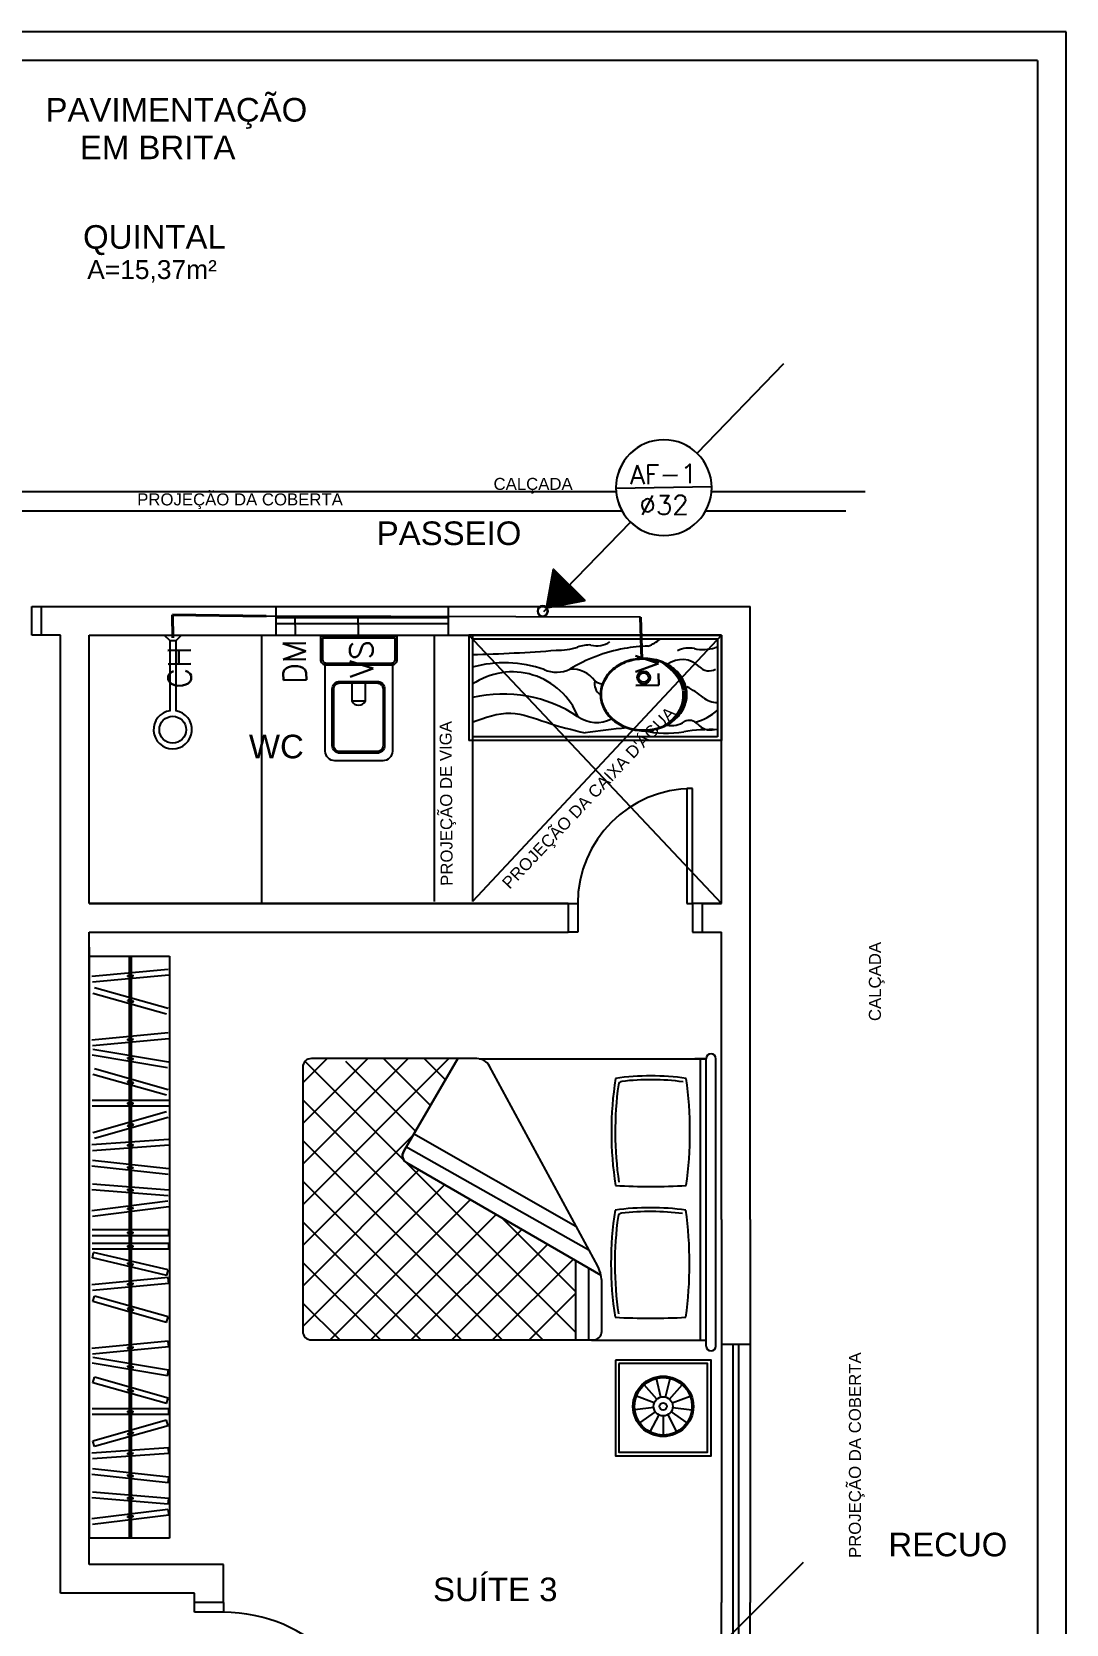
# Model space of a CAD drawing. Header units: millimetres. Extents: x 4595 to 4915, y 2085 to 2243.
# Drawn here: x 4827.49 to 4832.89, y 2203.81 to 2212.12 of the extents above; entities that cross this region are included whole.
import ezdxf
from ezdxf.enums import TextEntityAlignment as Align

# ---------------------------------------------------------------- set-up
doc = ezdxf.new("R2010")
doc.units = ezdxf.units.MM
doc.header["$LTSCALE"] = 0.8
for name, color, linetype in [('02', 2, 'Continuous'), ('DIVERSOS', 4, 'Continuous'), ('HATCH', 8, 'Continuous'), ('MOVEIS', 7, 'Continuous'), ('parede', 2, 'Continuous'), ('TUBULAÇÃO_HIDRÁULICA', 5, 'Continuous'), ('TXT_0', 7, 'Continuous')]:
    doc.layers.add(name, color=color, linetype=linetype)
doc.styles.add('ADITIVOCAD', font='ROMANS.shx')
doc.styles.add('SANSSERIF', font='sas_____.pfb', dxfattribs={"height": 1})
doc.styles.get("Standard").update_dxf_attribs({"font": 'txt.shx', "height": 0.12})

# ---------------------------------------------------------------- blocks, each defined once
blk = doc.blocks.new('Adh_hicol0')
for radius in [0.559, 0.515]:
    blk.add_circle((0, 0), radius)
blk = doc.blocks.new('Adh_BalaoAf')
for p, q in [((0, 0), (0.65, 0)), ((1.8, 0), (1.15, 0))]:
    blk.add_line(p, q)
blk.add_circle((0.9, 0), 0.25)
blk = doc.blocks.new('Adh_Afn')
blk.add_line((-0.25, 0), (0.25, 0))
blk.add_circle((0, 0), 0.25)
at = {"flags": 8}
for tag, p in [('$AF', (0, 0.0703)), ('$DIAM', (0, -0.0909))]:
    blk.add_attdef(tag, text='', height=0.1, dxfattribs=at).set_placement(p, align=Align.MIDDLE)

msp = doc.modelspace()

# ---------------------------------------------------------------- hatches: boundary and pattern name
at = {"layer": 'HATCH'}
h = msp.add_hatch(dxfattribs=at)
h.set_pattern_fill('LINE,_O', color=256, scale=0.001, angle=67.54384)
h.set_pattern_definition([(67.54383833, (4974.51902, -23.6511752), (-0.002934246297, 0.001212775193), [])])
h.paths.add_polyline_path([(4830.217, 2209.3155), (4830.3824, 2209.1516), (4830.1807, 2209.1135)])

# ---------------------------------------------------------------- linework, layer by layer
for p, q in [((4828.1846, 2208.9715), (4828.2746, 2208.9715)), ((4828.2146, 2208.9415), (4828.1846, 2208.9715)), ((4828.2746, 2208.9715), (4828.2446, 2208.9415)), ((4828.2146, 2208.5765), (4828.2146, 2208.9415)), ((4828.2446, 2208.9415), (4828.2146, 2208.9415)), ((4828.2446, 2208.9415), (4828.2446, 2208.5762))]:
    msp.add_line(p, q)
at = {"color": 253}
for points in [[(4829.3702, 2208.8155, 0.414214), (4829.4002, 2208.8455), (4829.4002, 2208.9655), (4829.0002, 2208.9655), (4829.0002, 2208.8455, 0.414214), (4829.0302, 2208.8155)], [(4829.3702, 2208.8255, 0.414214), (4829.3902, 2208.8455), (4829.3902, 2208.9555), (4829.0102, 2208.9555), (4829.0102, 2208.8455, 0.414214), (4829.0302, 2208.8255)], [(4829.0614, 2208.6901, -0.414214), (4829.1014, 2208.7301), (4829.295, 2208.7301, -0.414214), (4829.335, 2208.6901), (4829.335, 2208.3951, -0.414214), (4829.295, 2208.3551), (4829.1014, 2208.3551, -0.414214), (4829.0614, 2208.3951)], [(4829.0699, 2208.6901, -0.414214), (4829.1014, 2208.7216), (4829.295, 2208.7216, -0.414214), (4829.3265, 2208.6901), (4829.3265, 2208.3951, -0.414214), (4829.295, 2208.3636), (4829.1014, 2208.3636, -0.414214), (4829.0699, 2208.3951)]]:
    msp.add_lwpolyline(points, format="xyb", close=True, dxfattribs=at)
msp.add_lwpolyline([(4829.3752, 2208.8155), (4829.3752, 2208.3655, -0.414214), (4829.3252, 2208.3155), (4829.0752, 2208.3155, -0.414214), (4829.0252, 2208.3655), (4829.0252, 2208.8159)], format="xyb", dxfattribs=at)
msp.add_lwpolyline([(4829.1639, 2208.7216), (4829.1639, 2208.628), (4829.2345, 2208.628), (4829.2345, 2208.7216)], dxfattribs=at)
msp.add_circle((4828.2287, 2208.4775), 0.07)
msp.add_arc((4829.1992, 2208.644), 0.0388, 204.39508, 335.60492, dxfattribs=at)
msp.add_arc((4828.2287, 2208.4775), 0.1, 98.10897, 80.85441)
at = {"layer": '02', "color": 5, "lineweight": 40}
for p, q in [((4828.7168, 2209.0695), (4828.2267, 2209.0779)), ((4828.2267, 2209.0779), (4828.2292, 2208.9579)), ((4830.6716, 2209.0644), (4830.6785, 2208.8456))]:
    msp.add_line(p, q, dxfattribs=at)
at = {"layer": 'DIVERSOS'}
msp.add_line((4830.1807, 2209.1135), (4830.3824, 2209.1516), dxfattribs=at)
msp.add_lwpolyline([(4830.1807, 2209.1135), (4830.217, 2209.3155), (4830.3824, 2209.1516)], dxfattribs=at)
at = {"layer": 'MOVEIS'}
for p, q in [((4829.4585, 2206.761), (4828.9075, 2206.21)), ((4829.6706, 2206.761), (4828.9075, 2205.9979)), ((4829.0342, 2206.761), (4828.9075, 2206.6343)), ((4829.2464, 2206.761), (4828.9075, 2206.4221)), ((4828.9198, 2206.7454), (4830.3337, 2205.3314)), ((4829.1304, 2206.7469), (4829.4957, 2206.3816)), ((4829.3284, 2206.761), (4829.5739, 2206.5156)), ((4829.5406, 2206.761), (4829.652, 2206.6495)), ((4829.8284, 2206.7601), (4831.014, 2206.7601)), ((4831.014, 2206.7601), (4830.954, 2206.7601)), ((4830.984, 2205.2901), (4830.984, 2206.7601)), ((4831.014, 2205.2601), (4831.014, 2206.7601)), ((4831.064, 2205.2601), (4831.064, 2206.7601)), ((4828.9075, 2206.5455), (4830.1611, 2205.2919)), ((4829.4848, 2206.363), (4828.9075, 2205.7858)), ((4828.9075, 2206.3333), (4829.949, 2205.2919)), ((4829.5136, 2206.1797), (4828.9075, 2205.5736)), ((4828.9075, 2206.1212), (4829.7368, 2205.2919)), ((4829.6481, 2206.102), (4828.9075, 2205.3615)), ((4829.7826, 2206.0244), (4829.0501, 2205.2919)), ((4828.9075, 2205.9091), (4829.5247, 2205.2919)), ((4829.9171, 2205.9468), (4829.2622, 2205.2919)), ((4829.9487, 2205.9285), (4830.3337, 2205.5435)), ((4830.0516, 2205.8692), (4829.4743, 2205.2919)), ((4830.1861, 2205.7915), (4829.6865, 2205.2919)), ((4830.3206, 2205.7139), (4829.8986, 2205.2919)), ((4828.9075, 2205.6969), (4829.3126, 2205.2919)), ((4828.9075, 2205.4848), (4829.1004, 2205.2919)), ((4830.3337, 2205.5365), (4830.0891, 2205.2919)), ((4830.4158, 2205.2901), (4831.014, 2205.2901)), ((4830.7562, 2204.9827), (4830.6899, 2205.0576)), ((4830.7774, 2204.9938), (4830.7535, 2205.0909)), ((4830.8013, 2204.9938), (4830.8253, 2205.0909)), ((4830.8225, 2204.9827), (4830.8888, 2205.0576)), ((4830.7426, 2204.963), (4830.6491, 2204.9985)), ((4830.8361, 2204.963), (4830.9296, 2204.9985)), ((4830.7397, 2204.9393), (4830.6404, 2204.9272)), ((4830.7482, 2204.9169), (4830.6659, 2204.8601)), ((4830.7661, 2204.901), (4830.7196, 2204.8125)), ((4830.7894, 2204.8953), (4830.7894, 2204.7953)), ((4830.8126, 2204.901), (4830.8591, 2204.8125)), ((4830.8305, 2204.9169), (4830.9128, 2204.8601)), ((4830.839, 2204.9393), (4830.9383, 2204.9272))]:
    msp.add_line(p, q, dxfattribs=at)
at = {"layer": 'MOVEIS', "linetype": 'Continuous'}
for points in [[(4830.4643, 2205.631), (4829.4509, 2206.2158, -0.415665), (4829.4347, 2206.2771), (4829.7171, 2206.761), (4829.1422, 2206.761), (4828.9527, 2206.761, 0.414214), (4828.9077, 2206.716), (4828.9077, 2205.3369, 0.414214), (4828.9527, 2205.2919), (4829.1422, 2205.2919), (4830.4237, 2205.2919, 0.414214), (4830.4686, 2205.3369), (4830.4686, 2205.592, 0.055363)], [(4829.7171, 2206.761), (4829.4347, 2206.2771, 0.415665), (4829.4509, 2206.2158), (4830.4643, 2205.631, 0.068584), (4830.4473, 2205.6765), (4829.883, 2206.7214, 0.275591), (4829.8167, 2206.761)]]:
    msp.add_lwpolyline(points, format="xyb", close=True, dxfattribs=at)
for points in [[(4830.4012, 2205.7606), (4829.4457, 2206.3001)], [(4830.3337, 2205.8842), (4829.4851, 2206.3676)], [(4830.3337, 2205.2947), (4830.3337, 2205.7044)], [(4830.4012, 2205.2919), (4830.4012, 2205.665)]]:
    msp.add_lwpolyline(points, dxfattribs=at)
at = {"layer": 'MOVEIS'}
for points in [[(4830.5394, 2205.1871), (4830.5394, 2204.6871), (4831.0394, 2204.6871), (4831.0394, 2205.1871)], [(4830.5581, 2205.1684), (4830.5581, 2204.7057), (4831.0208, 2204.7057), (4831.0208, 2205.1684)]]:
    msp.add_lwpolyline(points, close=True, dxfattribs=at)
for radius in [0.1578, 0.15, 0.05, 0.019]:
    msp.add_circle((4830.7894, 2204.9453), radius, dxfattribs=at)
for centre, radius, start, end in [((4831.039, 2206.7601), 0.025, 0, 180), ((4832.3631, 2206.3778), 1.8443, 171.27584, 188.72416), ((4830.725, 2205.3085), 1.3617, 82.19981, 97.80019), ((4830.5754, 2206.6217), 0.02, 96.4988, 172.23291), ((4830.725, 2205.3085), 1.3417, 82.80483, 96.4988), ((4828.881, 2206.3778), 2.048, 352.1494, 7.8506), ((4832.3631, 2206.3778), 1.8243, 172.23291, 188.26343), ((4830.725, 2209.6108), 3.5176, 266.98842, 273.01158), ((4832.3609, 2205.6901), 1.8443, 171.27584, 188.72416), ((4830.7228, 2204.6207), 1.3617, 82.19981, 97.80019), ((4830.7228, 2204.6207), 1.3417, 82.80483, 96.4988), ((4828.8788, 2205.6901), 2.048, 352.1494, 7.8506), ((4832.3609, 2205.6901), 1.8243, 172.23291, 188.26343), ((4830.5732, 2205.9339), 0.02, 96.4988, 172.23291), ((4830.7228, 2208.9231), 3.5176, 266.98842, 273.01158), ((4831.039, 2205.2601), 0.025, 180, 0)]:
    msp.add_arc(centre, radius, start, end, dxfattribs=at)
at = {"layer": 'parede', "color": 253}
for p, q in [((4832.8931, 2212.1206), (4824.8931, 2212.1206)), ((4832.8931, 2187.1206), (4832.8931, 2212.1206)), ((4832.7431, 2211.9706), (4825.0431, 2211.9706)), ((4832.7431, 2211.9706), (4832.7431, 2187.2706)), ((4825.933, 2209.7206), (4830.5432, 2209.7206)), ((4831.0415, 2209.7206), (4831.8431, 2209.7206)), ((4825.0431, 2209.6206), (4830.5734, 2209.6206)), ((4831.0113, 2209.6206), (4831.7431, 2209.6206)), ((4827.4931, 2209.1206), (4831.2431, 2209.1206)), ((4827.4931, 2208.9706), (4827.4931, 2209.1206)), ((4827.4931, 2209.1206), (4827.5431, 2209.1206)), ((4827.5431, 2208.9706), (4827.5431, 2209.1206)), ((4828.7662, 2209.1206), (4828.7662, 2208.9706)), ((4829.6662, 2209.1206), (4829.6662, 2208.9711)), ((4831.2431, 2205.9206), (4831.2431, 2209.1206)), ((4829.6662, 2209.0611), (4828.7662, 2209.0611)), ((4827.6431, 2208.9706), (4827.4931, 2208.9706)), ((4827.5431, 2208.9706), (4827.4931, 2208.9706)), ((4827.6431, 2203.9706), (4827.6431, 2208.9706)), ((4827.7931, 2207.5706), (4827.7931, 2208.9706)), ((4827.7931, 2208.9706), (4831.0931, 2208.9706)), ((4827.7931, 2208.9706), (4828.6931, 2208.9706)), ((4827.7931, 2208.9706), (4828.6931, 2208.9706)), ((4828.5931, 2208.9706), (4831.0931, 2208.9706)), ((4828.6931, 2207.5706), (4828.6931, 2208.9706)), ((4828.6931, 2208.9706), (4828.7197, 2208.9706)), ((4829.6662, 2209.0311), (4828.7662, 2209.0311)), ((4829.5931, 2208.9706), (4829.5931, 2207.5815)), ((4831.0931, 2208.9706), (4829.7739, 2208.9706)), ((4829.7739, 2208.9706), (4829.7739, 2208.4206)), ((4829.7739, 2208.9706), (4831.0931, 2207.5706)), ((4831.0931, 2208.9706), (4829.7739, 2208.9706)), ((4831.0931, 2208.9706), (4829.7931, 2208.9706)), ((4829.7931, 2208.9706), (4829.7931, 2207.5815)), ((4831.0931, 2208.9706), (4829.7931, 2207.5815)), ((4831.0931, 2208.9706), (4830.1931, 2208.9706)), ((4831.0931, 2207.5706), (4831.0931, 2208.9706)), ((4831.0931, 2208.9706), (4831.0931, 2208.4206)), ((4829.7939, 2208.9506), (4829.7939, 2208.4406)), ((4831.0731, 2208.9506), (4829.7939, 2208.9506)), ((4831.0731, 2208.9506), (4831.0731, 2208.4406)), ((4831.0931, 2208.4206), (4829.7739, 2208.4206)), ((4831.0731, 2208.4406), (4829.7939, 2208.4406)), ((4830.9431, 2208.1706), (4830.9131, 2208.1706)), ((4830.9131, 2208.1706), (4830.9131, 2207.5706)), ((4830.9431, 2207.5706), (4830.9431, 2208.1706)), ((4827.7931, 2207.5706), (4830.2931, 2207.5706)), ((4830.2931, 2207.5706), (4827.7931, 2207.5706)), ((4830.2931, 2207.5706), (4830.2931, 2207.4206)), ((4830.2931, 2207.5706), (4830.3431, 2207.5706)), ((4830.3431, 2207.5706), (4830.3431, 2207.4206)), ((4830.9131, 2207.5706), (4830.9431, 2207.5706)), ((4830.9931, 2207.5706), (4830.9431, 2207.5706)), ((4830.9431, 2207.5706), (4830.9431, 2207.4206)), ((4830.9931, 2207.5706), (4831.0931, 2207.5706)), ((4831.0931, 2207.5706), (4830.9931, 2207.5706)), ((4830.9931, 2207.5706), (4830.9931, 2207.4206)), ((4827.7931, 2204.1206), (4827.7931, 2207.4206)), ((4827.7931, 2207.4206), (4830.2931, 2207.4206)), ((4830.3431, 2207.4206), (4830.2931, 2207.4206)), ((4830.9431, 2207.4206), (4830.9931, 2207.4206)), ((4830.9931, 2207.4206), (4831.0931, 2207.4206)), ((4831.0931, 2205.9206), (4831.0931, 2207.4206)), ((4827.7931, 2207.3432), (4827.7931, 2204.2574)), ((4827.7931, 2204.2574), (4827.7931, 2207.2949)), ((4827.7931, 2204.2574), (4827.7931, 2207.2949)), ((4827.7931, 2207.2949), (4828.212, 2207.2949)), ((4828.0025, 2205.8663), (4828.0025, 2207.2949)), ((4828.0125, 2205.8663), (4828.0125, 2207.2949)), ((4828.212, 2207.2949), (4828.212, 2204.2574)), ((4828.205, 2207.2263), (4827.8068, 2207.189)), ((4828.2078, 2207.1964), (4827.8096, 2207.1592)), ((4828.2047, 2207.0214), (4827.8198, 2207.1301)), ((4827.9922, 2207.1938), (4828.0219, 2207.1966)), ((4827.9922, 2207.1938), (4827.9926, 2207.1888)), ((4827.9926, 2207.1888), (4828.0223, 2207.1916)), ((4828.0223, 2207.1916), (4828.0219, 2207.1966)), ((4828.1966, 2206.9925), (4827.8117, 2207.1013)), ((4827.9945, 2207.0678), (4827.9931, 2207.063)), ((4827.9931, 2207.063), (4828.0219, 2207.0549)), ((4827.9945, 2207.0678), (4828.0232, 2207.0597)), ((4828.0219, 2207.0549), (4828.0232, 2207.0597)), ((4828.205, 2206.8944), (4827.8068, 2206.8571)), ((4828.2078, 2206.8645), (4827.8096, 2206.8273)), ((4828.2068, 2206.7426), (4827.8123, 2206.8088)), ((4827.9922, 2206.8619), (4828.0219, 2206.8647)), ((4827.9922, 2206.8619), (4827.9926, 2206.8569)), ((4827.9926, 2206.8569), (4828.0223, 2206.8597)), ((4828.0223, 2206.8597), (4828.0219, 2206.8647)), ((4828.2019, 2206.713), (4827.8074, 2206.7792)), ((4827.9928, 2206.7658), (4827.9919, 2206.7609)), ((4827.9919, 2206.7609), (4828.0214, 2206.756)), ((4827.9928, 2206.7658), (4828.0222, 2206.7609)), ((4828.0214, 2206.756), (4828.0222, 2206.7609)), ((4828.1966, 2206.569), (4827.8117, 2206.6778)), ((4828.2047, 2206.5979), (4827.8198, 2206.7066)), ((4827.9945, 2206.6443), (4827.9931, 2206.6395)), ((4827.9931, 2206.6395), (4828.0219, 2206.6314)), ((4827.9945, 2206.6443), (4828.0232, 2206.6362)), ((4828.0219, 2206.6314), (4828.0232, 2206.6362)), ((4828.2075, 2206.5421), (4827.8075, 2206.5421)), ((4828.2075, 2206.5121), (4827.8075, 2206.5121)), ((4828.1965, 2206.4822), (4827.8117, 2206.3731)), ((4827.9926, 2206.5296), (4827.9926, 2206.5246)), ((4827.9926, 2206.5296), (4828.0224, 2206.5296)), ((4827.9926, 2206.5246), (4828.0224, 2206.5246)), ((4828.0224, 2206.5246), (4828.0224, 2206.5296)), ((4828.2047, 2206.4534), (4827.8199, 2206.3442)), ((4827.9931, 2206.4115), (4828.0218, 2206.4197)), ((4827.9931, 2206.4115), (4827.9945, 2206.4067)), ((4827.9945, 2206.4067), (4828.0232, 2206.4149)), ((4828.0232, 2206.4149), (4828.0218, 2206.4197)), ((4828.2058, 2206.338), (4827.8068, 2206.31)), ((4828.2079, 2206.3081), (4827.8089, 2206.2801)), ((4827.9922, 2206.3105), (4828.022, 2206.3126)), ((4827.9922, 2206.3105), (4827.9926, 2206.3055)), ((4827.9926, 2206.3055), (4828.0224, 2206.3076)), ((4828.0224, 2206.3076), (4828.022, 2206.3126)), ((4828.2077, 2206.1854), (4827.81, 2206.2284)), ((4828.2045, 2206.1556), (4827.8068, 2206.1985)), ((4827.9926, 2206.1961), (4827.9921, 2206.1911)), ((4827.9921, 2206.1911), (4828.0218, 2206.1879)), ((4827.9926, 2206.1961), (4828.0223, 2206.1929)), ((4828.0218, 2206.1879), (4828.0223, 2206.1929)), ((4828.2055, 2206.0439), (4827.8068, 2206.076)), ((4828.2079, 2206.0738), (4827.8092, 2206.1059)), ((4827.9926, 2206.0786), (4827.9922, 2206.0736)), ((4827.9922, 2206.0736), (4828.022, 2206.0712)), ((4827.9926, 2206.0786), (4828.0224, 2206.0762)), ((4828.022, 2206.0712), (4828.0224, 2206.0762)), ((4827.8068, 2205.9683), (4828.2038, 2206.0176)), ((4827.8105, 2205.9386), (4828.2075, 2205.9879)), ((4828.0217, 2205.9824), (4827.9921, 2205.9788)), ((4827.9921, 2205.9788), (4827.9927, 2205.9738)), ((4828.0223, 2205.9775), (4827.9927, 2205.9738)), ((4828.0025, 2204.2574), (4828.0025, 2205.9927)), ((4828.0125, 2204.2574), (4828.0125, 2205.9927)), ((4828.0223, 2205.9775), (4828.0217, 2205.9824)), ((4831.0931, 2205.9206), (4831.0931, 2203.9206)), ((4831.2431, 2205.9206), (4831.2431, 2203.9206)), ((4828.2075, 2205.8663), (4827.8075, 2205.8663)), ((4828.2075, 2205.8363), (4827.8075, 2205.8363)), ((4828.2075, 2205.7951), (4827.8075, 2205.7951)), ((4827.9926, 2205.8538), (4827.9926, 2205.8488)), ((4827.9926, 2205.8538), (4828.0224, 2205.8538)), ((4827.9926, 2205.8488), (4828.0224, 2205.8488)), ((4828.0224, 2205.8488), (4828.0224, 2205.8538)), ((4828.2075, 2205.8363), (4828.2075, 2205.8663)), ((4828.2075, 2205.7651), (4828.2075, 2205.7951)), ((4828.2075, 2205.7651), (4827.8075, 2205.7651)), ((4827.8089, 2205.7199), (4827.8157, 2205.7491)), ((4828.1982, 2205.628), (4827.8089, 2205.7199)), ((4828.205, 2205.6572), (4827.8157, 2205.7491)), ((4827.9926, 2205.7826), (4827.9926, 2205.7776)), ((4827.9926, 2205.7826), (4828.0224, 2205.7826)), ((4827.9926, 2205.7776), (4828.0224, 2205.7776)), ((4828.0224, 2205.7776), (4828.0224, 2205.7826)), ((4827.993, 2205.6944), (4827.9918, 2205.6895)), ((4827.9918, 2205.6895), (4828.0209, 2205.6827)), ((4827.993, 2205.6944), (4828.022, 2205.6876)), ((4828.0209, 2205.6827), (4828.022, 2205.6876)), ((4828.1982, 2205.628), (4828.205, 2205.6572)), ((4828.205, 2205.6173), (4827.8068, 2205.58)), ((4828.2078, 2205.5874), (4827.8096, 2205.5502)), ((4827.9922, 2205.5848), (4828.0219, 2205.5876)), ((4827.9922, 2205.5848), (4827.9926, 2205.5799)), ((4827.9926, 2205.5799), (4828.0223, 2205.5826)), ((4828.0223, 2205.5826), (4828.0219, 2205.5876)), ((4828.2078, 2205.5874), (4828.205, 2205.6173)), ((4827.8117, 2205.4923), (4827.8198, 2205.5211)), ((4828.1966, 2205.3835), (4827.8117, 2205.4923)), ((4828.2047, 2205.4124), (4827.8198, 2205.5211)), ((4827.9945, 2205.4588), (4827.9931, 2205.454)), ((4827.9931, 2205.454), (4828.0219, 2205.4459)), ((4827.9945, 2205.4588), (4828.0232, 2205.4507)), ((4828.0219, 2205.4459), (4828.0232, 2205.4507)), ((4828.1966, 2205.3835), (4828.2047, 2205.4124)), ((4828.205, 2205.2854), (4827.8068, 2205.2482)), ((4828.2078, 2205.2555), (4827.8096, 2205.2183)), ((4827.9922, 2205.2529), (4828.0219, 2205.2557)), ((4827.9922, 2205.2529), (4827.9926, 2205.248)), ((4827.9926, 2205.248), (4828.0223, 2205.2507)), ((4828.0223, 2205.2507), (4828.0219, 2205.2557)), ((4828.2078, 2205.2555), (4828.205, 2205.2854)), ((4831.0931, 2205.2706), (4831.2431, 2205.2706)), ((4831.1531, 2205.2706), (4831.1531, 2203.2706)), ((4831.1831, 2205.2706), (4831.1831, 2203.2706)), ((4828.2019, 2205.1041), (4827.8074, 2205.1702)), ((4828.2068, 2205.1336), (4827.8123, 2205.1998)), ((4827.9928, 2205.1569), (4827.9919, 2205.1519)), ((4827.9919, 2205.1519), (4828.0214, 2205.147)), ((4827.9928, 2205.1569), (4828.0222, 2205.1519)), ((4828.0214, 2205.147), (4828.0222, 2205.1519)), ((4828.2019, 2205.1041), (4828.2068, 2205.1336)), ((4827.8117, 2205.0688), (4827.8198, 2205.0976)), ((4828.1966, 2204.96), (4827.8117, 2205.0688)), ((4828.2047, 2204.9889), (4827.8198, 2205.0976)), ((4827.9945, 2205.0353), (4827.9931, 2205.0305)), ((4827.9931, 2205.0305), (4828.0219, 2205.0224)), ((4827.9945, 2205.0353), (4828.0232, 2205.0272)), ((4828.0219, 2205.0224), (4828.0232, 2205.0272)), ((4828.1966, 2204.96), (4828.2047, 2204.9889)), ((4828.2075, 2204.9332), (4827.8075, 2204.9332)), ((4828.2075, 2204.9032), (4827.8075, 2204.9032)), ((4827.9926, 2204.9207), (4827.9926, 2204.9157)), ((4827.9926, 2204.9207), (4828.0224, 2204.9207)), ((4827.9926, 2204.9157), (4828.0224, 2204.9157)), ((4828.0224, 2204.9157), (4828.0224, 2204.9207)), ((4828.2075, 2204.9032), (4828.2075, 2204.9332)), ((4828.1965, 2204.8732), (4827.8117, 2204.7641)), ((4828.2047, 2204.8444), (4827.8199, 2204.7352)), ((4827.9931, 2204.8026), (4828.0218, 2204.8107)), ((4827.9931, 2204.8026), (4827.9945, 2204.7977)), ((4827.9945, 2204.7977), (4828.0232, 2204.8059)), ((4828.0232, 2204.8059), (4828.0218, 2204.8107)), ((4828.2047, 2204.8444), (4828.1965, 2204.8732)), ((4828.2058, 2204.729), (4827.8068, 2204.701)), ((4827.8199, 2204.7352), (4827.8117, 2204.7641)), ((4828.2079, 2204.6991), (4828.2058, 2204.729)), ((4828.2079, 2204.6991), (4827.8089, 2204.6711)), ((4827.9922, 2204.7015), (4828.022, 2204.7036)), ((4827.9922, 2204.7015), (4827.9926, 2204.6965)), ((4827.9926, 2204.6965), (4828.0224, 2204.6986)), ((4828.0224, 2204.6986), (4828.022, 2204.7036)), ((4828.2045, 2204.5466), (4827.8068, 2204.5896)), ((4828.2077, 2204.5765), (4827.81, 2204.6194)), ((4827.9926, 2204.5871), (4827.9921, 2204.5821)), ((4827.9921, 2204.5821), (4828.0218, 2204.5789)), ((4827.9926, 2204.5871), (4828.0223, 2204.5839)), ((4828.0218, 2204.5789), (4828.0223, 2204.5839)), ((4828.2045, 2204.5466), (4828.2077, 2204.5765)), ((4828.2055, 2204.435), (4827.8068, 2204.467)), ((4828.2079, 2204.4649), (4827.8092, 2204.4969)), ((4827.9926, 2204.4696), (4827.9922, 2204.4646)), ((4827.9926, 2204.4696), (4828.0224, 2204.4672)), ((4828.022, 2204.4623), (4828.0224, 2204.4672)), ((4827.8068, 2204.3593), (4828.2038, 2204.4087)), ((4827.9922, 2204.4646), (4828.022, 2204.4623)), ((4828.2038, 2204.4087), (4828.2075, 2204.3789)), ((4828.2055, 2204.435), (4828.2079, 2204.4649)), ((4827.8105, 2204.3296), (4828.2075, 2204.3789)), ((4828.0217, 2204.3734), (4827.9921, 2204.3698)), ((4827.9921, 2204.3698), (4827.9927, 2204.3648)), ((4828.0223, 2204.3685), (4827.9927, 2204.3648)), ((4828.0223, 2204.3685), (4828.0217, 2204.3734)), ((4828.212, 2204.2574), (4827.7931, 2204.2574)), ((4828.4931, 2204.1206), (4827.7931, 2204.1206)), ((4828.4931, 2203.9206), (4828.4931, 2204.1206)), ((4828.3431, 2203.9706), (4827.6431, 2203.9706)), ((4828.3431, 2203.9206), (4828.3431, 2203.9706)), ((4828.4931, 2203.9206), (4828.3431, 2203.9206)), ((4828.3431, 2203.8706), (4828.3431, 2203.9206)), ((4828.4931, 2203.9206), (4828.4931, 2203.8706)), ((4831.0931, 2203.6302), (4831.0931, 2203.9206)), ((4831.2431, 2202.6206), (4831.2431, 2203.9206)), ((4828.4931, 2203.8706), (4828.3431, 2203.8706))]:
    msp.add_line(p, q, dxfattribs=at)
for radius in [0.0339, 0.025]:
    msp.add_circle((4830.6875, 2208.7499), radius, dxfattribs=at)
for centre, radius, start, end in [((4829.6158, 2216.6642), 7.796, 271.29964, 274.52445), ((4830.242, 2209.1964), 0.3042, 267.88345, 289.2677), ((4830.7301, 2208.0932), 0.8206, 100.19218, 121.41073), ((4830.4051, 2208.7299), 0.19, 87.94741, 109.2677), ((4830.4436, 2209.0327), 0.1173, 254.30788, 304.9939), ((4830.7317, 2208.084), 0.83, 91.43209, 100.19218), ((4830.6346, 2209.1127), 0.2131, 291.00148, 310.47295), ((4830.9242, 2208.7691), 0.1346, 78.10287, 116.19936), ((4830.9973, 2209.1161), 0.22, 258.10287, 286.38434), ((4831.1086, 2208.7378), 0.1744, 101.74996, 106.38434), ((4829.9612, 2208.2062), 0.6206, 70.57714, 105.76616), ((4830.2327, 2208.9386), 0.1609, 246.12599, 295.66265), ((4830.3131, 2208.6464), 0.1475, 35.71748, 94.18945), ((4830.6521, 2208.645), 0.195, 129.87813, 153.62878), ((4830.6521, 2208.645), 0.1908, 129.87813, 153.62878), ((4830.6732, 2208.6198), 0.2279, 109.08908, 129.87813), ((4830.6732, 2208.6198), 0.2237, 109.08908, 129.87813), ((4830.6869, 2208.5801), 0.2698, 90, 109.08908), ((4830.6869, 2208.5801), 0.2656, 90, 109.08908), ((4830.6869, 2208.5801), 0.2698, 70.91092, 90), ((4830.6869, 2208.5801), 0.2656, 70.91092, 90), ((4830.7006, 2208.6198), 0.2237, 50.12187, 70.91092), ((4830.7006, 2208.6198), 0.2279, 50.12187, 70.91092), ((4830.8874, 2208.7157), 0.1281, 44.77019, 126.35818), ((4830.7217, 2208.645), 0.1908, 26.37122, 50.12187), ((4830.7217, 2208.645), 0.195, 26.37122, 50.12187), ((4831.029, 2208.8561), 0.0713, 224.77019, 298.18426), ((4830.0013, 2208.4104), 0.3688, 21.46092, 124.46842), ((4830.4947, 2208.7155), 0.0641, 164.58687, 238.11348), ((4830.4746, 2208.781), 0.0639, 229.26609, 266.83356), ((4830.6196, 2208.6611), 0.1587, 153.62878, 180), ((4830.6196, 2208.6611), 0.1545, 153.62878, 180), ((4830.7542, 2208.6611), 0.1545, 0, 26.37122), ((4830.7542, 2208.6611), 0.1587, 0, 26.37122), ((4829.9549, 2207.9636), 0.7001, 56.19075, 103.29811), ((4830.6196, 2208.6611), 0.1587, 180, 206.37122), ((4830.6196, 2208.6611), 0.1545, 180, 206.37122), ((4830.7542, 2208.6611), 0.1545, 333.62878, 360), ((4830.7542, 2208.6611), 0.1587, 333.62878, 360), ((4830.7344, 2208.3337), 0.4085, 49.93431, 64.08525), ((4831.0725, 2208.7357), 0.1168, 229.93431, 270.27245), ((4830.4422, 2208.6912), 0.1756, 236.19075, 296.29023), ((4830.6521, 2208.6772), 0.195, 206.37122, 230.12187), ((4830.6521, 2208.6772), 0.1908, 206.37122, 230.12187), ((4830.7217, 2208.6772), 0.1908, 309.87813, 333.62878), ((4830.7217, 2208.6772), 0.195, 309.87813, 333.62878), ((4830.873, 2208.807), 0.3026, 286.32429, 311.37916), ((4830.8978, 2205.1413), 3.3591, 95.10948, 98.84849), ((4830.6732, 2208.7025), 0.2279, 230.12187, 250.91092), ((4830.6732, 2208.7025), 0.2237, 230.12187, 250.91092), ((4830.6869, 2208.7421), 0.2698, 250.91092, 270), ((4830.6869, 2208.7421), 0.2656, 250.91092, 270), ((4830.6869, 2208.7421), 0.2656, 270, 289.08908), ((4830.6869, 2208.7421), 0.2698, 270, 289.08908), ((4830.8056, 2209.0423), 0.5823, 258.24015, 278.96381), ((4830.7006, 2208.7025), 0.2237, 289.08908, 309.87813), ((4830.7006, 2208.7025), 0.2279, 289.08908, 309.87813), ((4830.8325, 2208.6241), 0.1245, 258.9955, 303.33328), ((4831.0371, 2207.5743), 0.9039, 87.72288, 98.96381), ((4830.9266, 2208.4707), 0.0556, 41.34869, 117.43179), ((4831.0378, 2208.5686), 0.0926, 221.34869, 281.81412), ((4830.333, 2208.5897), 0.1624, 293.36407, 295.89026), ((4830.9431, 2207.5706), 0.6, 90, 180), ((4828.4931, 2203.0706), 0.8, 0, 90)]:
    msp.add_arc(centre, radius, start, end, dxfattribs=at)
msp.add_spline([(4829.7916, 2208.5162), (4829.9934, 2208.5639), (4830.1793, 2208.5162), (4830.3811, 2208.4605)], degree=3, dxfattribs=at)
for points in [[(4830.7967, 2208.8264), (4830.7677, 2208.8376), (4830.7674, 2208.8367), (4830.7651, 2208.8384)], [(4830.7964, 2208.8265), (4830.7674, 2208.8366), (4830.7967, 2208.8264), (4830.7677, 2208.8376)], [(4830.7674, 2208.8366), (4830.8003, 2208.8093), (4830.7975, 2208.826), (4830.8092, 2208.8019)], [(4830.7975, 2208.826), (4830.8092, 2208.8019), (4830.8079, 2208.8208), (4830.8202, 2208.7927)], [(4830.8079, 2208.8208), (4830.8202, 2208.7927), (4830.8188, 2208.8146), (4830.8304, 2208.7838)], [(4830.8188, 2208.8146), (4830.8304, 2208.7838), (4830.8299, 2208.8074), (4830.8364, 2208.7779)], [(4830.8299, 2208.8074), (4830.8364, 2208.7779), (4830.8359, 2208.8031), (4830.8449, 2208.7686)], [(4830.8359, 2208.8031), (4830.8449, 2208.7686), (4830.8497, 2208.7921), (4830.8528, 2208.7587)], [(4830.8497, 2208.7921), (4830.8528, 2208.7587), (4830.8627, 2208.7797), (4830.8617, 2208.7458)], [(4830.8627, 2208.7797), (4830.8617, 2208.7458), (4830.8754, 2208.765), (4830.871, 2208.7293)], [(4830.8754, 2208.765), (4830.871, 2208.7293), (4830.8866, 2208.7491), (4830.8722, 2208.7269)], [(4830.8866, 2208.7491), (4830.8722, 2208.7269), (4830.8951, 2208.7342), (4830.877, 2208.7159)], [(4830.8951, 2208.7342), (4830.877, 2208.7159), (4830.9037, 2208.7145), (4830.8798, 2208.7084)], [(4830.9037, 2208.7145), (4830.8798, 2208.7084), (4830.9084, 2208.6989), (4830.8821, 2208.7008)], [(4830.9084, 2208.6989), (4830.8821, 2208.7008), (4830.9115, 2208.6824), (4830.8855, 2208.6862)], [(4830.9071, 2208.6185), (4830.8856, 2208.63), (4830.9031, 2208.606), (4830.8823, 2208.6154)], [(4830.9109, 2208.6361), (4830.8877, 2208.647), (4830.9071, 2208.6185), (4830.8856, 2208.63)], [(4830.9117, 2208.6807), (4830.8859, 2208.6839), (4830.9125, 2208.6731), (4830.8873, 2208.673)], [(4830.9125, 2208.6731), (4830.8873, 2208.673), (4830.9129, 2208.6596), (4830.8879, 2208.6647)], [(4830.9123, 2208.6465), (4830.888, 2208.6562), (4830.9109, 2208.6361), (4830.8877, 2208.647)], [(4830.9129, 2208.6596), (4830.8879, 2208.6647), (4830.9123, 2208.6465), (4830.888, 2208.6562)], [(4830.8498, 2208.5302), (4830.8417, 2208.5435), (4830.8347, 2208.5182), (4830.8283, 2208.5299)], [(4830.8621, 2208.5419), (4830.8528, 2208.5569), (4830.8498, 2208.5302), (4830.8417, 2208.5435)], [(4830.8754, 2208.5572), (4830.8595, 2208.5664), (4830.8621, 2208.5419), (4830.8528, 2208.5569)], [(4830.8881, 2208.5756), (4830.8718, 2208.5878), (4830.8754, 2208.5572), (4830.8595, 2208.5664)], [(4830.8964, 2208.5906), (4830.8778, 2208.6018), (4830.8881, 2208.5756), (4830.8718, 2208.5878)], [(4830.9031, 2208.606), (4830.8823, 2208.6154), (4830.8964, 2208.5906), (4830.8778, 2208.6018)], [(4830.7896, 2208.4926), (4830.7966, 2208.5042), (4830.7753, 2208.4872), (4830.7881, 2208.4974)], [(4830.8044, 2208.4996), (4830.8032, 2208.5094), (4830.7896, 2208.4926), (4830.7966, 2208.5042)], [(4830.8154, 2208.5056), (4830.8133, 2208.5175), (4830.8044, 2208.4996), (4830.8032, 2208.5094)], [(4830.8347, 2208.5182), (4830.8283, 2208.5299), (4830.8154, 2208.5056), (4830.8133, 2208.5175)]]:
    msp.add_solid(points, dxfattribs=at)
at = {"layer": 'TUBULAÇÃO_HIDRÁULICA'}
for p, q in [((4830.6716, 2209.0644), (4828.7168, 2209.0695)), ((4828.8665, 2209.072), (4828.8682, 2208.972)), ((4829.1952, 2209.0742), (4829.1968, 2208.9742))]:
    msp.add_line(p, q, dxfattribs=at)

# ---------------------------------------------------------------- block references
at = {"layer": 'DIVERSOS', "xscale": -1, "rotation": 225.9449848466988}
msp.add_blockref('Adh_BalaoAf', (4830.1665, 2209.0944), dxfattribs=at)
at = {"layer": 'DIVERSOS'}
ref = msp.add_blockref('Adh_Afn', (4830.7924, 2209.7412), dxfattribs=dict(at, xscale=-1, rotation=0.944984846698782))
ref.add_attrib('$AF', 'AF-1', dxfattribs={"layer": 'TXT_0', "height": 0.1, "rotation": 0.94498, "style": 'ADITIVOCAD', "flags": 8}).set_placement((4830.7912, 2209.8115), align=Align.MIDDLE)
ref.add_attrib('$DIAM', '%%C32', dxfattribs={"layer": 'TXT_0', "height": 0.1, "rotation": 0.94498, "style": 'ADITIVOCAD', "flags": 8}).set_placement((4830.7939, 2209.6503), align=Align.MIDDLE)
at = {"layer": 'DIVERSOS', "extrusion": (0, 0, -1), "zscale": -1, "rotation": 135.0000000000001}
msp.add_blockref('Adh_BalaoAf', (-4830.2474, 2202.8571), dxfattribs=at)
at = {"layer": 'TUBULAÇÃO_HIDRÁULICA', "xscale": -0.05000000000018184, "yscale": 0.05000000000018189, "zscale": 0.05000000000018189, "rotation": 270.9449848466988}
msp.add_blockref('Adh_hicol0', (4830.1602, 2209.0961), dxfattribs=at)

# ---------------------------------------------------------------- texts
at = {"layer": 'parede', "color": 253, "style": 'SANSSERIF'}
for s, height, p in [('PAVIMENTAÇÃO', 0.12312, (4827.5645, 2211.6521)), ('EM BRITA', 0.12312, (4827.7439, 2211.4556)), ('QUINTAL', 0.12312, (4827.7604, 2210.9884)), ('A=15,37m²', 0.0985, (4827.7822, 2210.8303)), ('CALÇADA', 0.0626, (4829.9036, 2209.7295)), ('PROJEÇÃO DA COBERTA', 0.062598, (4828.0431, 2209.6486)), ('PASSEIO', 0.12312, (4829.2936, 2209.4416)), ('WC', 0.12312, (4828.6265, 2208.3283)), ('RECUO', 0.12312, (4831.965, 2204.1625)), ('SUÍTE 3', 0.12312, (4829.5876, 2203.9285))]:
    msp.add_text(s, height=height, dxfattribs=at).set_placement(p)
for s, height, rotation, p in [("PROJEÇÃO DA CAIXA D'ÁGUA", 0.062598, 46.54899, (4829.9875, 2207.6415)), ('PROJEÇÃO DE VIGA', 0.062598, 90.44152, (4829.6908, 2207.6627)), ('CALÇADA', 0.0626, 90, (4831.9258, 2206.9567)), ('PROJEÇÃO DA COBERTA', 0.062598, 90, (4831.8215, 2204.1537))]:
    msp.add_text(s, height=height, rotation=rotation, dxfattribs=at).set_placement(p)
at = {"layer": 'TUBULAÇÃO_HIDRÁULICA', "color": 0, "char_height": 0.12, "width": 1.871509, "attachment_point": 3, "rotation": 90.94498}
for s, insert in [('CH', (4828.2024, 2208.9121)), ('DM', (4828.8027, 2208.9475)), ('VS', (4829.1523, 2208.9435)), ('LV', (4830.6438, 2208.8675))]:
    msp.add_mtext(s, dxfattribs=dict(at, insert=insert))

doc.saveas('drawing.dxf')
